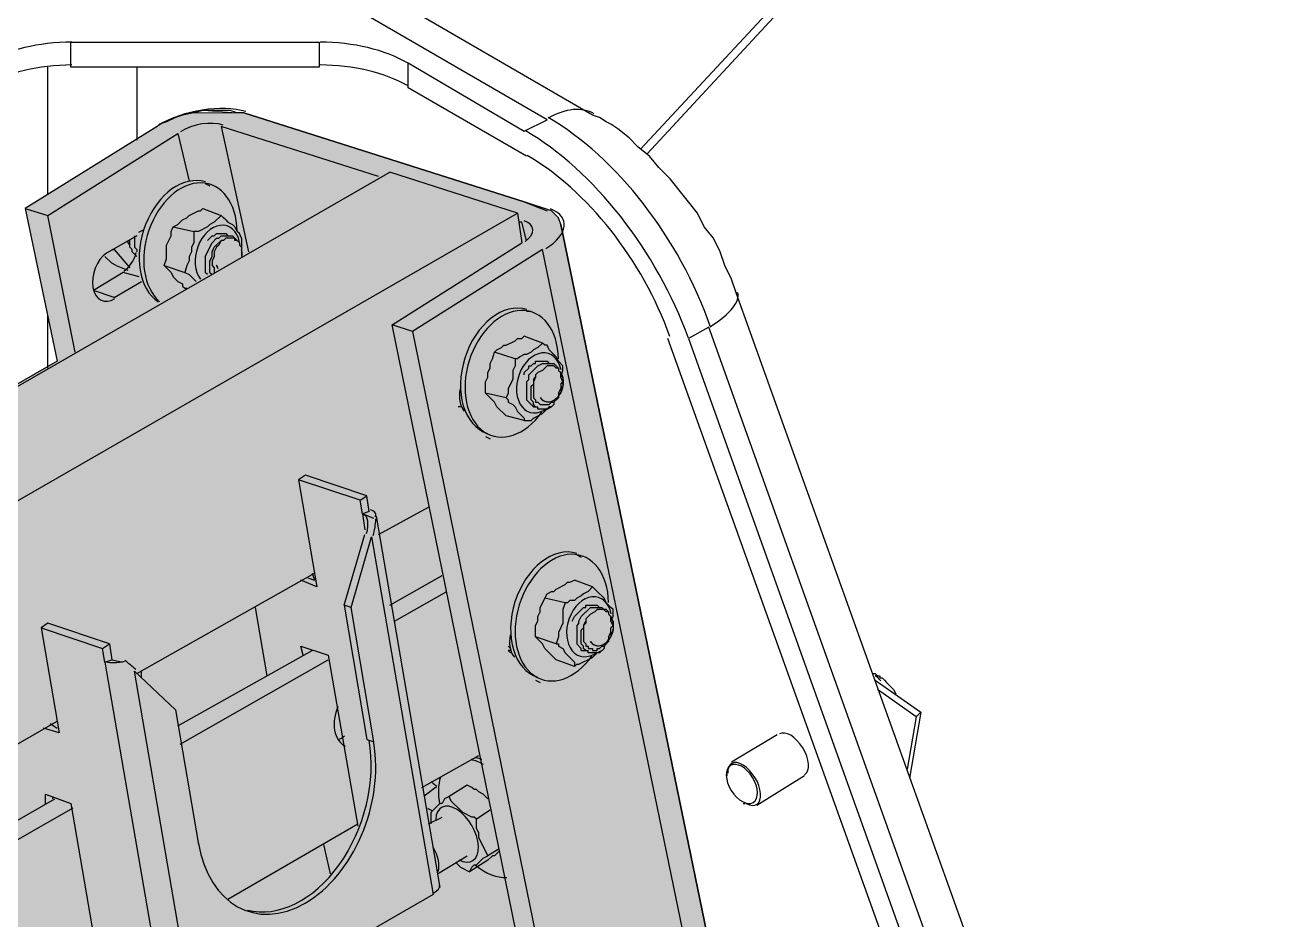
# Model space of a CAD drawing. Header units: feet. Extents: x -208 to 2089, y -974 to 342.
# Drawn here: x 833.36 to 843.45, y -512.77 to -505.58 of the extents above; entities that cross this region are included whole.
import ezdxf

# ---------------------------------------------------------------- set-up
doc = ezdxf.new("R2010")
doc.units = ezdxf.units.FT
doc.header["$MEASUREMENT"] = 0
for name, color, linetype in [('EQUIPMENT', 6, 'Continuous'), ('PDF_0', 7, 'Continuous'), ('PDF_THIN', 7, 'Continuous')]:
    doc.layers.add(name, color=color, linetype=linetype)

msp = doc.modelspace()

# ---------------------------------------------------------------- linework, layer by layer
at = {"layer": 'EQUIPMENT'}
for points in [[(843.45009, -519.9393), (839.07524, -507.73), (839.03863, -507.62017), (838.98372, -507.51034), (838.94711, -507.40051), (838.89219, -507.29069), (838.81897, -507.19916), (838.76406, -507.08933), (838.5444, -506.81476), (838.45288, -506.72324), (838.37966, -506.63171), (838.28813, -506.55849), (838.21491, -506.48527), (838.12339, -506.41205), (838.06848, -506.37545), (838.03187, -506.35714), (837.97695, -506.32053), (837.92204, -506.30223), (834.60887, -504.38022)], [(837.3912, -506.63171), (836.43935, -506.08257), (836.43935, -505.88122), (837.37289, -506.43036), (837.55594, -506.33884), (834.24277, -504.41683), (781.45173, -534.8211)], [(838.30644, -506.5768), (839.49625, -505.29546), (839.6793, -505.18563), (838.36135, -506.61341)], [(833.54719, -506.94289), (833.54719, -505.91783)], [(834.26108, -505.91783), (834.26108, -506.50358)], [(842.90094, -520.28709), (838.5261, -508.0961)]]:
    msp.add_lwpolyline(points, dxfattribs=at)
for points in [[(835.72546, -505.91783), (833.73024, -505.91783), (833.73024, -505.71647), (835.72546, -505.71647)], [(843.04738, -520.28709), (843.21213, -520.19557), (838.85558, -508.00457), (838.69084, -508.0961)]]:
    msp.add_lwpolyline(points, close=True, dxfattribs=at)
for points in [[(833.73939, -505.71647), (833.47501, -505.71647), (833.22143, -505.77713), (833.03438, -505.88512)], [(836.43963, -505.88512), (836.25257, -505.77713), (835.999, -505.71647), (835.73461, -505.71647)], [(833.73939, -505.89952), (833.47501, -505.89952), (833.22144, -505.96017), (833.03437, -506.06816)], [(836.43964, -506.06816), (836.25257, -505.96017), (835.999, -505.89952), (835.73461, -505.89952)], [(837.93507, -506.29131), (837.83645, -506.23452), (837.70307, -506.24739), (837.56413, -506.3271)], [(838.86636, -507.99708), (838.62158, -507.29334), (838.11468, -506.64049), (837.56617, -506.32257)], [(838.69142, -508.09473), (838.43985, -507.39503), (837.92902, -506.74449), (837.3812, -506.42618)], [(838.54174, -508.08012), (838.32392, -507.4689), (837.87743, -506.90214), (837.39654, -506.62644)], [(838.86642, -508.00158), (839.0295, -507.89745), (839.11128, -507.7958), (839.08689, -507.72756)]]:
    msp.add_open_spline(points, degree=3, dxfattribs=at)
at = {"layer": 'PDF_0', "lineweight": 25}
msp.add_lwpolyline([(839.64269, -516.77257), (837.66577, -507.18086), (837.64747, -507.12594), (837.61086, -507.08933), (837.59255, -507.07103), (837.37289, -506.99781), (835.1214, -506.28392), (835.06649, -506.28392), (835.01157, -506.26562), (834.79192, -506.26562), (834.7187, -506.28392), (834.62717, -506.30223), (834.57226, -506.32053), (834.49904, -506.35714), (834.44413, -506.37545), (834.42582, -506.39375), (833.36414, -507.05272), (833.62041, -508.27914), (783.64831, -537.05429)], dxfattribs=at)
at = {"layer": 'PDF_THIN', "lineweight": 25}
for p, q in [((835.1031, -507.29069), (835.1031, -507.43712)), ((837.51933, -508.70015), (837.57425, -508.64524)), ((837.57425, -508.62694), (837.59255, -508.60863))]:
    msp.add_line(p, q, dxfattribs=at)
for points in [[(835.1214, -506.28392), (835.06649, -506.28392), (835.01157, -506.26562), (834.79192, -506.26562), (834.7187, -506.28392), (834.62717, -506.30223), (834.57226, -506.32053), (834.49904, -506.35714), (834.44413, -506.37545), (834.42582, -506.39375)], [(835.1214, -506.28392), (837.37289, -506.99781)], [(834.42582, -506.39375), (833.36414, -507.05272), (833.54719, -507.10764), (834.59056, -506.44866)], [(836.20139, -506.79646), (834.93836, -506.39375)], [(834.93836, -506.39375), (835.15801, -507.40051)], [(834.59056, -506.44866), (834.68209, -506.83307)], [(783.94118, -537.21903), (783.64831, -537.05429), (836.29291, -506.75985)], [(837.31798, -507.08933), (836.29291, -506.75985)], [(834.81022, -506.85137), (834.84683, -506.86967)], [(837.37289, -506.99781), (837.55594, -507.07103)], [(837.66577, -507.18086), (837.64747, -507.12594), (837.61086, -507.08933), (837.59255, -507.07103), (837.37289, -506.99781)], [(784.3805, -537.54852), (837.31798, -507.08933), (837.35459, -507.32729)], [(833.36414, -507.05272), (833.62041, -508.27914)], [(833.76685, -508.20593), (833.54719, -507.10764)], [(834.53565, -507.56526), (834.48074, -507.51034), (834.49904, -507.45543), (834.49904, -507.3456), (834.53565, -507.27238), (834.53565, -507.23577), (834.55395, -507.19916), (834.59056, -507.18086), (834.62717, -507.14425), (834.66378, -507.12594), (834.68209, -507.10764), (834.75531, -507.07103), (834.77361, -507.07103), (834.79192, -507.05272)], [(834.97497, -507.14425), (834.95666, -507.12594), (834.93836, -507.10764), (834.88344, -507.16255), (834.84683, -507.18086), (834.82853, -507.19916), (834.75531, -507.23577), (834.7187, -507.23577), (834.7187, -507.32729), (834.70039, -507.3639), (834.70039, -507.40051), (834.68209, -507.43712), (834.68209, -507.47373), (834.66378, -507.51034), (834.64548, -507.56526), (834.68209, -507.58356), (834.737, -507.63848)], [(834.79192, -507.05272), (834.93836, -507.10764)], [(834.55395, -507.19916), (834.7187, -507.23577)], [(834.97497, -507.14425), (834.99327, -507.16255), (835.02988, -507.18086)], [(835.1031, -507.29069), (835.08479, -507.25408), (835.06649, -507.23577), (835.04818, -507.19916), (835.02988, -507.18086)], [(837.35459, -507.16255), (837.33628, -507.16255)], [(837.3912, -507.30899), (837.35459, -507.16255)], [(837.66577, -507.18086), (839.64269, -516.77257)], [(834.26108, -507.27238), (834.00481, -507.41882)], [(834.18786, -507.30899), (834.18786, -507.32729)], [(834.18786, -507.32729), (834.20616, -507.3456)], [(834.22447, -507.40051), (834.22447, -507.38221), (834.20616, -507.3639), (834.20616, -507.30899)], [(834.24277, -507.27238), (834.24277, -507.3639), (834.26108, -507.38221), (834.26108, -507.40051)], [(834.81022, -507.43712), (834.86514, -507.32729), (834.90175, -507.29069), (834.92005, -507.29069), (834.93836, -507.27238), (835.02988, -507.27238), (835.04818, -507.29069), (835.08479, -507.32729)], [(834.82853, -507.30899), (834.86514, -507.27238), (834.88344, -507.27238), (834.90175, -507.25408), (834.97497, -507.25408), (834.99327, -507.27238)], [(834.86514, -507.27238), (834.82853, -507.30899)], [(834.84683, -507.56526), (834.84683, -507.47373), (834.86514, -507.43712), (834.86514, -507.40051), (834.88344, -507.3639), (834.93836, -507.30899)], [(835.06649, -507.30899), (835.04818, -507.30899), (835.04818, -507.29069), (834.97497, -507.29069), (834.95666, -507.30899), (834.93836, -507.30899), (834.92005, -507.3456), (834.90175, -507.3639), (834.88344, -507.40051), (834.88344, -507.43712), (834.86514, -507.47373), (834.86514, -507.51034), (834.88344, -507.52865), (834.88344, -507.56526)], [(835.08479, -507.32729), (835.08479, -507.3456)], [(836.47596, -508.04118), (836.31122, -507.98627), (837.35459, -507.32729)], [(834.05973, -507.38221), (834.07803, -507.38221)], [(834.07803, -507.38221), (834.20616, -507.52865)], [(834.22447, -507.40051), (834.26108, -507.43712)], [(835.1031, -507.3639), (835.08479, -507.3456)], [(839.49625, -516.97392), (837.51933, -507.38221), (836.47596, -508.04118)], [(834.05973, -507.49204), (834.00481, -507.43712)], [(834.09633, -507.51034), (834.05973, -507.49204)], [(834.09633, -507.51034), (834.18786, -507.54695)], [(834.48074, -507.51034), (834.64548, -507.56526)], [(834.81022, -507.43712), (834.81022, -507.56526)], [(834.15125, -507.56526), (833.91329, -507.7117)], [(834.27938, -507.60187), (834.15125, -507.56526)], [(834.53565, -507.56526), (834.55395, -507.60187), (834.57226, -507.62017), (834.59056, -507.63848), (834.62717, -507.65678), (834.62717, -507.67509), (834.64548, -507.69339)], [(834.82853, -507.58356), (834.81022, -507.56526)], [(834.84683, -507.56526), (834.86514, -507.58356)], [(834.07803, -507.76661), (833.91329, -507.7117)], [(834.07803, -507.76661), (834.29769, -507.63848)], [(834.64548, -507.69339), (834.66378, -507.69339)], [(833.54719, -508.33406), (833.54719, -507.91305)], [(837.3912, -507.87644), (837.42781, -507.87644)], [(836.47596, -508.04118), (838.43457, -517.6329), (838.26983, -517.57798), (836.31122, -507.98627)], [(837.13493, -508.60863), (837.06171, -508.53541), (837.06171, -508.44389), (837.08002, -508.40728), (837.08002, -508.37067), (837.09832, -508.33406), (837.09832, -508.29745), (837.11663, -508.26084), (837.13493, -508.20593), (837.15324, -508.18762), (837.18985, -508.16932), (837.20815, -508.15101), (837.22646, -508.15101), (837.29967, -508.1144), (837.31798, -508.0961), (837.35459, -508.0961), (837.37289, -508.07779)], [(837.68408, -508.31575), (837.64747, -508.27914), (837.62916, -508.24253), (837.57425, -508.18762), (837.55594, -508.15101), (837.53764, -508.15101), (837.51933, -508.13271), (837.48272, -508.16932), (837.44611, -508.18762), (837.42781, -508.20593), (837.3912, -508.22423), (837.37289, -508.22423), (837.33628, -508.24253), (837.31798, -508.26084), (837.29967, -508.26084), (837.29967, -508.31575), (837.28137, -508.35236), (837.28137, -508.42558), (837.24476, -508.4988), (837.24476, -508.53541), (837.22646, -508.57202), (837.24476, -508.59033), (837.24476, -508.60863), (837.28137, -508.62694), (837.29967, -508.64524), (837.31798, -508.68185)], [(837.51933, -508.13271), (837.37289, -508.07779)], [(837.29967, -508.26084), (837.13493, -508.20593)], [(833.62041, -508.27914), (783.64831, -537.05429)], [(837.4095, -508.33406), (837.37289, -508.37067)], [(837.4095, -508.33406), (837.4095, -508.31575), (837.42781, -508.31575), (837.44611, -508.29745), (837.46442, -508.29745), (837.46442, -508.27914), (837.55594, -508.27914), (837.57425, -508.29745)], [(837.4095, -508.38897), (837.46442, -508.33406), (837.48272, -508.31575), (837.51933, -508.29745), (837.61086, -508.29745), (837.64747, -508.33406), (837.64747, -508.35236), (837.66577, -508.37067)], [(837.64747, -508.33406), (837.62916, -508.33406), (837.61086, -508.31575), (837.55594, -508.31575), (837.51933, -508.35236), (837.48272, -508.37067), (837.46442, -508.38897), (837.46442, -508.40728), (837.44611, -508.44389)], [(837.66577, -508.40728), (837.68408, -508.35236), (837.68408, -508.31575)], [(837.37289, -508.38897), (837.37289, -508.37067)], [(837.3912, -508.44389), (837.4095, -508.42558), (837.4095, -508.38897)], [(837.3912, -508.44389), (837.3912, -508.59033), (837.44611, -508.64524), (837.48272, -508.64524)], [(837.44611, -508.42558), (837.46442, -508.40728)], [(837.44611, -508.42558), (837.44611, -508.57202), (837.46442, -508.59033), (837.46442, -508.60863), (837.48272, -508.60863), (837.50103, -508.62694), (837.57425, -508.62694), (837.59255, -508.60863), (837.61086, -508.60863), (837.62916, -508.57202)], [(837.66577, -508.46219), (837.68408, -508.44389), (837.66577, -508.40728), (837.66577, -508.37067)], [(837.66577, -508.38897), (837.68408, -508.40728), (837.68408, -508.4805), (837.66577, -508.4988)], [(837.22646, -508.57202), (837.06171, -508.53541)], [(837.46442, -508.64524), (837.44611, -508.62694), (837.44611, -508.60863), (837.42781, -508.59033), (837.42781, -508.4805), (837.44611, -508.46219)], [(837.64747, -508.53541), (837.64747, -508.57202), (837.61086, -508.60863), (837.61086, -508.62694)], [(837.66577, -508.46219), (837.66577, -508.53541), (837.64747, -508.55372)], [(837.64747, -508.53541), (837.66577, -508.4988)], [(836.86036, -508.64524), (836.84205, -508.64524)], [(837.15324, -508.64524), (837.13493, -508.60863)], [(837.15324, -508.64524), (837.22646, -508.71846)], [(837.55594, -508.66355), (837.48272, -508.66355), (837.48272, -508.64524)], [(837.55594, -508.66355), (837.59255, -508.64524), (837.61086, -508.62694)], [(837.59255, -508.64524), (837.57425, -508.64524)], [(837.37289, -508.75507), (837.22646, -508.71846)], [(837.31798, -508.68185), (837.37289, -508.73676), (837.37289, -508.75507), (837.42781, -508.75507), (837.44611, -508.73676), (837.51933, -508.70015)], [(837.06171, -508.8832), (837.09832, -508.90151)], [(835.61563, -509.19438), (835.56072, -509.23099), (835.70716, -510.09132)], [(836.05495, -509.39574), (835.56072, -509.23099)], [(836.05495, -509.39574), (836.10986, -509.35913), (835.61563, -509.19438)], [(836.07325, -509.50557), (836.05495, -509.39574)], [(836.12817, -509.48726), (836.10986, -509.35913)], [(836.20139, -509.67031), (836.60409, -509.45065)], [(836.12817, -509.48726), (836.07325, -509.50557)], [(836.07325, -509.50557), (836.09156, -509.6337)], [(836.16478, -509.54218), (836.07325, -509.50557)], [(836.18308, -509.52387), (836.69562, -512.50755)], [(835.98173, -510.25606), (835.92681, -510.23776), (836.09156, -509.67031)], [(835.92681, -510.23776), (836.10986, -511.31774), (836.16478, -511.33605), (835.98173, -510.25606), (836.14647, -509.68861)], [(836.14647, -509.68861), (836.6407, -512.56247)], [(837.7939, -509.83505), (837.83051, -509.85336)], [(834.26108, -510.7869), (835.68885, -509.98149)], [(835.70716, -510.09132), (835.57902, -510.03641)], [(835.63394, -510.0181), (835.68885, -510.03641)], [(835.67055, -509.98149), (835.68885, -510.03641)], [(836.29291, -510.23776), (836.71392, -509.9998)], [(837.51933, -510.54894), (837.50103, -510.53063), (837.48272, -510.51233), (837.46442, -510.49403), (837.46442, -510.4025), (837.48272, -510.36589), (837.48272, -510.32928), (837.50103, -510.29267), (837.50103, -510.25606), (837.55594, -510.14623), (837.59255, -510.12793), (837.61086, -510.12793), (837.62916, -510.10962), (837.70238, -510.07301), (837.72069, -510.05471), (837.73899, -510.05471), (837.7756, -510.03641)], [(837.92204, -510.09132), (837.7756, -510.03641)], [(836.32952, -510.36589), (836.75053, -510.12793)], [(838.08678, -510.27437), (838.06848, -510.25606), (838.05017, -510.23776), (838.03187, -510.21945), (838.01356, -510.18284), (837.95865, -510.12793), (837.94034, -510.10962), (837.92204, -510.09132), (837.88543, -510.12793), (837.84882, -510.14623), (837.83051, -510.16454), (837.7939, -510.18284), (837.7756, -510.20115), (837.73899, -510.20115), (837.72069, -510.21945), (837.70238, -510.21945), (837.68408, -510.27437), (837.68408, -510.3842), (837.64747, -510.45742), (837.64747, -510.49403), (837.62916, -510.54894), (837.64747, -510.54894), (837.64747, -510.56724), (837.68408, -510.58555), (837.70238, -510.62216)], [(837.88543, -510.12793), (837.92204, -510.09132)], [(835.21293, -510.25606), (835.30445, -510.80521)], [(837.70238, -510.21945), (837.53764, -510.18284)], [(837.84882, -510.25606), (837.7756, -510.32928)], [(837.81221, -510.36589), (837.83051, -510.32928), (837.90373, -510.25606), (837.99526, -510.25606), (838.03187, -510.29267)], [(837.84882, -510.25606), (837.86712, -510.25606), (837.86712, -510.23776), (837.95865, -510.23776), (837.97695, -510.25606)], [(837.75729, -510.36589), (837.7756, -510.32928)], [(838.03187, -510.27437), (837.95865, -510.27437), (837.94034, -510.29267), (837.90373, -510.31098), (837.86712, -510.34759), (837.86712, -510.3842), (837.84882, -510.4025), (837.84882, -510.53063), (837.86712, -510.54894), (837.86712, -510.56724), (837.88543, -510.56724), (837.88543, -510.58555), (837.92204, -510.58555), (837.92204, -510.60385), (837.95865, -510.60385), (837.95865, -510.58555), (837.97695, -510.58555), (837.99526, -510.56724), (838.01356, -510.56724)], [(838.03187, -510.27437), (838.05017, -510.29267), (838.05017, -510.31098), (838.06848, -510.32928)], [(838.05017, -510.29267), (838.03187, -510.29267)], [(838.05017, -510.49403), (838.06848, -510.45742), (838.06848, -510.42081), (838.08678, -510.4025), (838.06848, -510.36589), (838.06848, -510.32928)], [(838.06848, -510.34759), (838.08678, -510.36589), (838.08678, -510.43911), (838.06848, -510.47572), (838.06848, -510.49403), (838.05017, -510.51233)], [(838.06848, -510.36589), (838.08678, -510.32928), (838.08678, -510.27437)], [(833.54719, -510.3842), (833.49228, -510.42081)], [(833.49228, -510.42081), (833.63871, -511.26283), (833.51058, -511.22622)], [(833.49228, -510.42081), (833.98651, -510.58555)], [(834.04142, -510.54894), (833.54719, -510.3842)], [(837.81221, -510.3842), (837.7939, -510.4025), (837.7939, -510.54894), (837.83051, -510.58555)], [(837.81221, -510.3842), (837.81221, -510.36589)], [(837.86712, -510.60385), (837.84882, -510.58555), (837.84882, -510.56724), (837.83051, -510.54894), (837.83051, -510.43911), (837.84882, -510.42081)], [(837.84882, -510.4025), (837.86712, -510.36589)], [(833.98651, -510.58555), (834.04142, -510.54894)], [(834.04142, -510.54894), (834.05973, -510.67707), (834.15125, -510.69538)], [(837.62916, -510.54894), (837.46442, -510.49403)], [(837.53764, -510.58555), (837.51933, -510.54894)], [(838.05017, -510.49403), (838.05017, -510.53063), (838.01356, -510.56724), (838.01356, -510.58555), (837.97695, -510.62216), (837.88543, -510.62216), (837.88543, -510.60385)], [(838.03187, -510.54894), (838.05017, -510.51233)], [(834.00481, -510.69538), (833.98651, -510.58555)], [(834.59056, -511.20791), (835.67055, -510.60385)], [(835.59733, -510.64046), (835.57902, -510.56724)], [(835.57902, -510.56724), (835.79868, -510.64046), (836.03664, -512.01332)], [(837.26307, -510.58555), (837.24476, -510.56724)], [(837.26307, -510.60385), (837.24476, -510.60385)], [(837.26307, -510.62216), (837.24476, -510.60385)], [(837.53764, -510.58555), (837.59255, -510.64046)], [(837.7756, -510.73199), (837.62916, -510.67707), (837.61086, -510.65877), (837.59255, -510.64046)], [(837.70238, -510.62216), (837.7756, -510.69538), (837.7756, -510.73199), (837.7939, -510.71368), (837.81221, -510.71368), (837.92204, -510.65877), (837.95865, -510.62216), (837.99526, -510.60385)], [(837.83051, -510.60385), (837.83051, -510.58555)], [(837.83051, -510.60385), (837.88543, -510.60385)], [(834.00481, -510.69538), (834.05973, -510.67707)], [(834.00481, -510.69538), (834.51735, -513.67906)], [(834.60887, -511.35435), (835.79868, -510.67707)], [(836.6407, -512.56247), (834.737, -513.66076), (834.24277, -510.7686), (834.57226, -511.07978), (834.75531, -512.15976)], [(834.29769, -510.82351), (834.29769, -510.7686)], [(837.46442, -510.84182), (837.50103, -510.86012)], [(840.19183, -510.84182), (840.55793, -511.09808), (840.46641, -511.62892)], [(840.52132, -511.13469), (840.21014, -510.91504)], [(840.55793, -511.09808), (840.52132, -511.13469), (840.4481, -511.5557)], [(826.66459, -515.18005), (833.62041, -511.1713)], [(833.5655, -511.18961), (833.62041, -511.22622)], [(839.40473, -511.28113), (839.03863, -511.50079)], [(836.54918, -511.70214), (837.0068, -511.44587)], [(839.00202, -511.61062), (839.00202, -511.59231)], [(839.62438, -511.61062), (839.23998, -511.84858)], [(833.52889, -511.83028), (833.52889, -511.75706), (833.73024, -511.83028)], [(836.65901, -511.70214), (836.56748, -511.77536)], [(837.08002, -511.79367), (837.04341, -511.75706), (837.0068, -511.73875), (836.98849, -511.72045), (836.97019, -511.72045), (836.95188, -511.70214), (836.91527, -511.68384), (836.76884, -511.77536)], [(826.75611, -515.7292), (833.60211, -511.79367)], [(826.77441, -515.85733), (833.74854, -511.86689)], [(833.5838, -511.77536), (833.5838, -511.79367)], [(833.73024, -511.83028), (834.02312, -513.53262)], [(837.0068, -512.06824), (836.98849, -512.03163), (836.98849, -511.95841), (836.97019, -511.9401), (836.95188, -511.9401), (836.87866, -511.90349), (836.86036, -511.88519), (836.78714, -511.81197), (836.76884, -511.77536), (836.73223, -511.79367), (836.71392, -511.83028), (836.69562, -511.83028), (836.6224, -511.90349), (836.6224, -511.99502)], [(836.6224, -511.90349), (836.69562, -511.83028)], [(839.13015, -511.83028), (839.14846, -511.83028)], [(836.60409, -511.99502), (836.71392, -511.9401)], [(837.09832, -511.88519), (836.98849, -511.95841)], [(834.99327, -512.59908), (836.03664, -511.99502)], [(836.82375, -512.3062), (836.84205, -512.32451), (836.86036, -512.34281), (836.93358, -512.37942), (836.95188, -512.34281), (836.97019, -512.32451), (836.98849, -512.32451), (837.04341, -512.26959), (837.08002, -512.25129), (837.0068, -512.10485), (837.0068, -512.06824)], [(835.81699, -512.39772), (835.76207, -512.15976)], [(836.67731, -512.39772), (836.91527, -512.25129)], [(837.17154, -512.19637), (837.08002, -512.25129)], [(837.17154, -512.21468), (837.13493, -512.25129), (837.11663, -512.25129), (837.08002, -512.2879)], [(837.08002, -512.2879), (836.93358, -512.37942)]]:
    msp.add_lwpolyline(points, dxfattribs=at)
at = {"layer": 'PDF_THIN', "color": 7, "lineweight": 0, "true_color": 0xffffff}
for points in [[(835.1214, -506.28392), (834.7187, -506.28392)], [(835.06649, -506.28392), (834.79192, -506.26562), (835.01157, -506.26562)]]:
    msp.add_lwpolyline(points, dxfattribs=at)
at = {"layer": 'PDF_THIN', "lineweight": 25}
msp.add_lwpolyline([(834.90217, -507.50686, 0.05564146), (834.91155, -507.53254, -0.05594676)], format="xyb", close=True, dxfattribs=at)
for points in [[(836.15935, -509.67854, 0.06204264), (836.18081, -509.54623, -0.06204264)], [(834.25252, -510.75645, 0.02774712), (834.16417, -510.68214, -0.02774712)], [(840.17353, -510.7869), (840.19183, -510.7869), (840.21014, -510.80521, 0.01158562), (840.19183, -510.80521), (840.22844, -510.80521), (840.22844, -510.82351), (840.24675, -510.82351), (840.26505, -510.84182), (840.28336, -510.86012), (840.33827, -510.91504), (840.35658, -510.95165)], [(835.92847, -511.29163, -0.06144055), (835.8861, -511.31704)], [(836.98202, -511.46099, -0.03800318), (837.03114, -511.47613)], [(836.67176, -511.6946, -0.05828483), (836.62521, -511.65508)], [(836.63763, -511.8942, -0.00279191), (836.59793, -511.87161)]]:
    msp.add_lwpolyline(points, format="xyb", dxfattribs=at)
for centre, radius, start, end in [((834.95279, -507.42199), 0.15421, 357.788477, 13.892026), ((834.95213, -507.42205), 0.15487, 357.50513, 13.576827), ((835.02124, -507.47792), 0.12254, 194.013674, 206.822374), ((839.90846, -511.16481), 0.45813, 44.16156, 51.184127), ((836.08897, -512.76017), 1.27401, 61.882568, 61.909135), ((839.10994, -507.71284), 4.68026, 238.469227, 238.530775)]:
    msp.add_arc(centre, radius, start, end, dxfattribs=at)
for points in [[(835.13588, -506.27442), (834.94408, -506.21377), (834.63051, -506.26311), (834.43549, -506.38461)], [(834.95527, -506.3823), (834.86054, -506.34974), (834.70652, -506.37354), (834.61125, -506.43546)], [(834.81242, -506.8392), (834.6374, -506.78366), (834.42936, -506.93125), (834.33147, -507.18038)], [(834.77581, -506.84593), (834.60849, -506.8443), (834.43624, -507.00116), (834.35771, -507.22667)], [(835.0662, -507.23358), (835.06277, -507.00726), (834.94313, -506.84756), (834.77581, -506.84593)], [(837.54627, -507.37304), (837.72861, -507.25944), (837.74443, -507.12134), (837.58277, -507.05435)], [(834.33147, -507.18038), (834.23357, -507.42952), (834.27777, -507.69892), (834.43364, -507.80318)], [(834.31708, -507.22633), (834.30262, -507.22995), (834.28809, -507.23655), (834.27397, -507.24591)], [(834.35771, -507.22667), (834.27918, -507.45219), (834.31443, -507.68873), (834.44329, -507.80083)], [(834.93249, -507.1875), (834.85794, -507.19595), (834.78557, -507.26457), (834.75034, -507.36023)], [(835.08705, -507.32206), (835.06845, -507.23251), (835.00705, -507.17905), (834.93249, -507.1875)], [(837.3791, -507.31639), (837.46616, -507.25516), (837.46282, -507.1825), (837.3715, -507.1511)], [(834.0177, -507.41065), (833.93941, -507.46257), (833.89066, -507.58617), (833.90881, -507.68672)], [(834.15667, -507.55512), (834.20134, -507.52549), (834.23851, -507.47056), (834.25699, -507.40688)], [(834.75034, -507.36023), (834.7151, -507.45589), (834.72425, -507.5589), (834.77336, -507.61953)], [(833.90881, -507.68672), (833.92697, -507.78727), (834.00515, -507.82669), (834.08345, -507.77477)], [(837.3934, -507.86427), (837.2055, -507.80464), (836.98253, -507.97893), (836.89538, -508.25355)], [(837.34745, -507.87107), (837.17569, -507.87547), (837.00248, -508.04406), (836.93037, -508.27704)], [(837.64718, -508.25869), (837.64369, -508.02765), (837.51921, -507.86668), (837.34745, -507.87107)], [(837.51402, -508.21251), (837.43921, -508.22068), (837.36649, -508.28953), (837.33121, -508.38559)], [(837.66836, -508.34874), (837.65022, -508.25852), (837.58883, -508.20433), (837.51402, -508.21251)], [(836.89538, -508.25355), (836.80824, -508.52818), (836.88992, -508.79914), (837.07782, -508.85877)], [(836.93037, -508.27704), (836.85826, -508.51001), (836.9065, -508.74519), (837.04653, -508.84333)], [(837.33121, -508.38559), (837.29592, -508.48165), (837.30539, -508.58499), (837.355, -508.64541)], [(837.64722, -508.5614), (837.69286, -508.50645), (837.70145, -508.42171), (837.66642, -508.37192)], [(837.66035, -508.54315), (837.69489, -508.48775), (837.69729, -508.41515), (837.66603, -508.37136)], [(836.8582, -508.49952), (836.8435, -508.57181), (836.85587, -508.64032), (836.89074, -508.67975)], [(837.57816, -508.60457), (837.60883, -508.59947), (837.63862, -508.57743), (837.65964, -508.54429)], [(837.355, -508.64541), (837.40462, -508.70582), (837.48409, -508.71077), (837.55481, -508.65786)], [(837.50038, -508.57077), (837.51905, -508.59731), (837.54749, -508.60967), (837.57816, -508.60457)], [(837.50077, -508.57133), (837.53608, -508.62078), (837.60157, -508.61634), (837.64722, -508.5614)], [(837.04653, -508.84333), (837.18656, -508.94147), (837.381, -508.87639), (837.51474, -508.6866)], [(836.10696, -509.66199), (836.12793, -509.58914), (836.11755, -509.52151), (836.08377, -509.51093)], [(836.17528, -509.52966), (836.19035, -509.50522), (836.17612, -509.48327), (836.13793, -509.47209)], [(837.7961, -509.82288), (837.6082, -509.76325), (837.38523, -509.93754), (837.29809, -510.21217)], [(837.75016, -509.82969), (837.57839, -509.83408), (837.40518, -510.00268), (837.33308, -510.23565)], [(838.04988, -510.21731), (838.04639, -509.98627), (837.92192, -509.82529), (837.75016, -509.82969)], [(837.29809, -510.21217), (837.21094, -510.48679), (837.29262, -510.75776), (837.48052, -510.81738)], [(837.33308, -510.23565), (837.26097, -510.46863), (837.30921, -510.70381), (837.44924, -510.80195)], [(837.91666, -510.17113), (837.84186, -510.17934), (837.76916, -510.2482), (837.7339, -510.34425)], [(838.07104, -510.30722), (838.05286, -510.21705), (837.99146, -510.16291), (837.91666, -510.17113)], [(837.7339, -510.34425), (837.69863, -510.44029), (837.7081, -510.54362), (837.75771, -510.60402)], [(838.0505, -510.5193), (838.0959, -510.46401), (838.10403, -510.37931), (838.06868, -510.3299)], [(838.06355, -510.50097), (838.09783, -510.44532), (838.09983, -510.37279), (838.06828, -510.32934)], [(837.2609, -510.47644), (837.24621, -510.54873), (837.25858, -510.61724), (837.29345, -510.65667)], [(837.90353, -510.53002), (837.92237, -510.55635), (837.95092, -510.56843), (837.9816, -510.56306)], [(837.90393, -510.53057), (837.93956, -510.57964), (838.00511, -510.5746), (838.0505, -510.5193)], [(837.9816, -510.56306), (838.01228, -510.55768), (838.04199, -510.53539), (838.06285, -510.50211)], [(837.44924, -510.80195), (837.58926, -510.90009), (837.7837, -510.835), (837.91744, -510.64522)], [(837.75771, -510.60402), (837.80731, -510.66443), (837.88677, -510.66939), (837.95748, -510.61649)], [(834.01335, -510.69224), (834.05154, -510.70342), (834.10787, -510.70214), (834.16113, -510.68888)], [(835.87607, -511.05373), (835.84857, -511.11488), (835.8392, -511.18344), (835.85012, -511.24348)], [(835.85012, -511.24348), (835.86103, -511.30353), (835.8913, -511.34982), (835.93387, -511.37162)], [(839.60942, -511.38391), (839.55374, -511.29354), (839.47022, -511.24392), (839.42288, -511.27309)], [(835.61244, -512.63248), (836.00136, -512.40827), (836.24841, -511.83048), (836.16424, -511.34194)], [(835.88559, -512.32424), (836.09106, -512.03783), (836.18428, -511.65245), (836.12764, -511.32363)], [(839.62453, -511.60035), (839.67187, -511.57119), (839.6651, -511.47428), (839.60942, -511.38391)], [(837.04628, -511.5189), (837.01207, -511.49994), (836.97812, -511.4866), (836.94538, -511.47929)], [(839.02978, -511.52664), (838.98244, -511.55581), (838.98491, -511.64573), (839.03529, -511.7275)], [(839.13077, -511.52293), (839.0595, -511.47931), (839.00475, -511.50852), (839.00704, -511.58895)], [(839.20671, -511.62187), (839.15633, -511.54011), (839.07712, -511.49747), (839.02978, -511.52664)], [(839.27102, -511.75055), (839.26409, -511.66728), (839.20203, -511.56655), (839.13077, -511.52293)], [(836.69996, -511.62039), (836.68057, -511.68154), (836.67815, -511.7571), (836.69296, -511.83932)], [(839.21223, -511.82273), (839.25956, -511.79356), (839.2571, -511.70364), (839.20671, -511.62187)], [(839.03529, -511.7275), (839.08567, -511.80926), (839.16489, -511.8519), (839.21223, -511.82273)], [(839.15642, -511.83138), (839.22723, -511.86958), (839.27794, -511.83381), (839.27102, -511.75055)], [(836.8334, -511.87972), (836.74155, -511.82229), (836.66583, -511.85863), (836.66172, -511.96209)], [(837.00413, -512.17617), (837.00056, -512.0679), (836.92525, -511.93714), (836.8334, -511.87972)], [(834.75584, -512.15387), (834.84001, -512.64241), (835.22352, -512.85669), (835.61244, -512.63248)], [(836.84671, -512.28332), (836.93827, -512.33169), (837.0077, -512.28443), (837.00413, -512.17617)], [(836.68022, -512.37708), (836.69899, -512.33047), (836.68305, -512.25276), (836.64044, -512.18326)], [(835.14873, -512.68818), (835.39632, -512.75083), (835.68012, -512.61066), (835.88559, -512.32424)], [(836.98219, -512.32784), (837.06744, -512.39592), (837.1558, -512.43043), (837.23173, -512.4253)], [(836.64691, -512.54799), (836.67957, -512.52998), (836.69657, -512.50879), (836.69333, -512.49012)]]:
    msp.add_open_spline(points, degree=3, dxfattribs=at)
at = {"layer": 'PDF_THIN', "color": 7, "true_color": 0xffffff, "transparency": 33554559}
for points in [[(837.37289, -506.99781), (834.49904, -506.35714), (834.57226, -506.32053)], [(834.57226, -506.32053), (837.37289, -506.99781), (834.62717, -506.30223)], [(837.37289, -506.99781), (834.62717, -506.30223), (835.1214, -506.28392)], [(834.62717, -506.30223), (835.1214, -506.28392), (834.7187, -506.28392)], [(834.42582, -506.39375), (837.37289, -506.99781), (833.36414, -507.05272)], [(834.44413, -506.37545), (834.42582, -506.39375), (837.37289, -506.99781)], [(834.44413, -506.37545), (837.37289, -506.99781), (834.49904, -506.35714)], [(837.37289, -506.99781), (833.36414, -507.05272), (837.59255, -507.07103)], [(833.36414, -507.05272), (837.59255, -507.07103), (833.62041, -508.27914)], [(837.59255, -507.07103), (833.62041, -508.27914), (837.61086, -507.08933)], [(837.61086, -507.08933), (837.64747, -507.12594), (833.62041, -508.27914)], [(837.64747, -507.12594), (833.62041, -508.27914), (837.66577, -507.18086)], [(833.62041, -508.27914), (836.80545, -515.98547), (837.66577, -507.18086)], [(836.80545, -515.98547), (837.66577, -507.18086), (836.84205, -515.98547)], [(837.66577, -507.18086), (836.84205, -515.98547), (836.87866, -515.98547)], [(836.87866, -515.98547), (836.91527, -515.98547), (837.66577, -507.18086)], [(836.91527, -515.98547), (837.66577, -507.18086), (839.64269, -516.77257)], [(783.64831, -537.05429), (833.62041, -508.27914), (836.60409, -516.02207)], [(836.67731, -516.00377), (836.71392, -515.98547), (833.62041, -508.27914)], [(836.71392, -515.98547), (833.62041, -508.27914), (836.76884, -515.98547)], [(833.62041, -508.27914), (836.76884, -515.98547), (836.80545, -515.98547)], [(833.62041, -508.27914), (836.60409, -516.02207), (836.67731, -516.00377)]]:
    msp.add_solid(points, dxfattribs=at)

doc.saveas('drawing.dxf')
